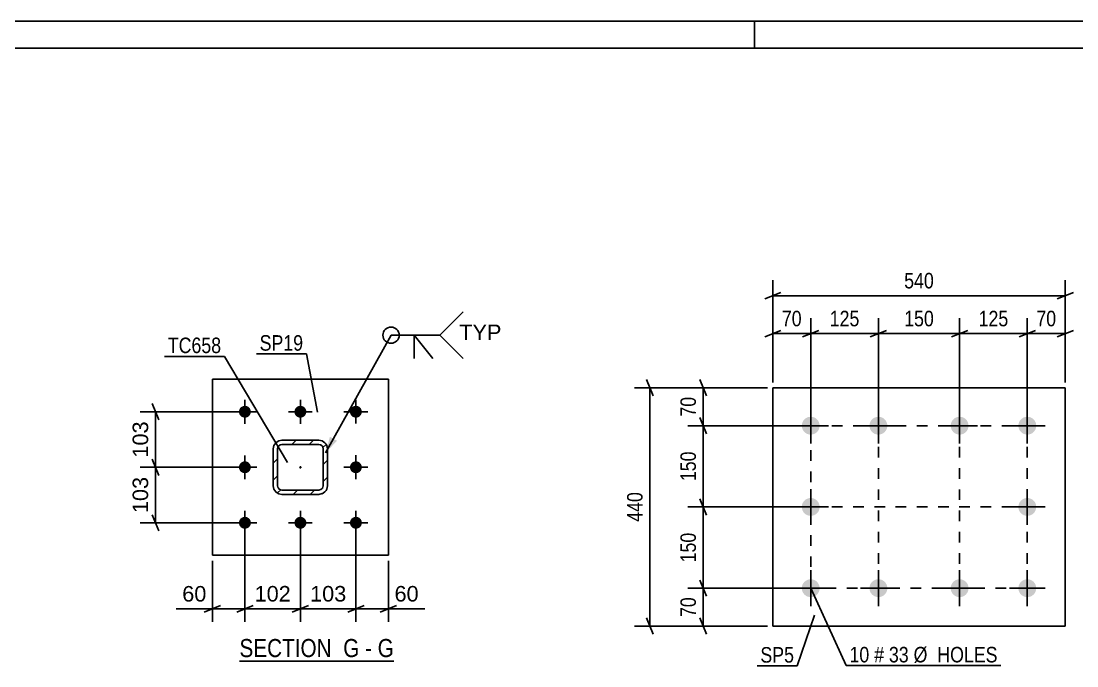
# Model space of a CAD drawing. Header units: millimetres. Extents: x 0 to 2086, y 0 to 594.
# Drawn here: x 495.6 to 690.6, y 475 to 594 of the extents above; entities that cross this region are included whole.
import ezdxf

# ---------------------------------------------------------------- set-up
doc = ezdxf.new("R2010")
doc.units = ezdxf.units.MM
doc.linetypes.add('DXK_LINE_DOT2', pattern=[3.9198, 1.9599, -1.9599])
doc.linetypes.add('DXK_LINE_DOT3', pattern=[5.9187, 2.979, -0.9799, 0.9799, -0.9799])
doc.styles.add('Arial', font='arial.ttf', dxfattribs={"height": 0.2})
doc.styles.add('Arial Narrow', font='ARIALN.TTF', dxfattribs={"height": 0.2})

# ---------------------------------------------------------------- blocks, each defined once
blk = doc.blocks.new('Unknown-284858482-1134')
at = {"color": 5, "linetype": 'Continuous'}
for p, q in [((841, 594), (0, 594)), ((631, 589), (631, 594)), ((836, 589), (5, 589))]:
    blk.add_line(p, q, dxfattribs=at)
blk = doc.blocks.new('Unknown-284858482-24 - 12289')
at = {"color": 6, "linetype": 'Continuous'}
blk.add_line((535.92, 475.84), (564.42, 475.84), dxfattribs=at)
at = {"color": 0, "linetype": 'Continuous'}
for points in [[(554.03, 476.59), (554.03, 480.09), (535.92, 480.09), (535.92, 476.59)], [(558.06, 476.59), (558.06, 480.09), (555.08, 480.09), (555.08, 476.59)], [(560.39, 476.59), (560.39, 480.09), (559.11, 480.09), (559.11, 476.59)], [(564.42, 476.59), (564.42, 480.09), (561.44, 480.09), (561.44, 476.59)]]:
    blk.add_wipeout(points, dxfattribs=at)
at = {"color": 7, "linetype": 'Continuous', "style": 'Arial Narrow'}
for s, p in [('SECTION ', (535.92, 476.59)), ('G', (555.08, 476.59)), ('G', (561.44, 476.59)), ('-', (559.11, 476.59))]:
    blk.add_text(s, height=3.34, dxfattribs=at).set_placement(p)
blk = doc.blocks.new('Part-284858482-12292 - 12289')
at = {"linetype": 'Continuous'}
h = blk.add_hatch(dxfattribs=at)
h.set_pattern_fill('', scale=0.7, style=0, pattern_type=0)
h.set_pattern_definition([(45, (543.1555, 516.5113), (-1.57154, 1.57154), [])])
h.paths.add_polyline_path([(543.77, 516.63), (543.16, 516.51), (542.64, 516.16), (542.29, 515.65), (542.17, 515.03), (542.17, 508.23), (542.29, 507.62), (542.64, 507.1), (543.16, 506.75), (543.77, 506.63), (550.57, 506.63), (551.18, 506.76), (551.7, 507.1), (552.05, 507.62), (552.17, 508.23), (552.17, 515.03), (552.05, 515.65), (551.7, 516.17), (551.18, 516.51), (550.57, 516.63)])
h.paths.add_polyline_path([(550.57, 515.83), (550.87, 515.77), (551.13, 515.6), (551.31, 515.34), (551.37, 515.03), (551.37, 508.23), (551.31, 507.93), (551.14, 507.67), (550.88, 507.5), (550.57, 507.43), (543.77, 507.43), (543.46, 507.49), (543.2, 507.67), (543.03, 507.93), (542.97, 508.23), (542.97, 515.03), (543.03, 515.34), (543.2, 515.6), (543.46, 515.77), (543.77, 515.83)])
blk.add_hatch(color=246, dxfattribs=at).paths.add_polyline_path([(547.17, 511.53, -1), (547.17, 511.73, -1)])
at = {"color": 7, "linetype": 'DXK_LINE_DOT2'}
for p, q in [((542.17, 515.03), (542.29, 515.65)), ((542.17, 508.23), (542.17, 515.03)), ((543.03, 515.34), (542.97, 515.03)), ((542.97, 508.23), (542.97, 515.03)), ((543.16, 516.51), (543.77, 516.63)), ((543.77, 515.83), (543.46, 515.77)), ((543.77, 516.63), (550.57, 516.63)), ((543.77, 515.83), (550.57, 515.83)), ((550.57, 516.63), (551.18, 516.51)), ((550.87, 515.77), (550.57, 515.83)), ((551.37, 515.03), (551.31, 515.34)), ((551.37, 515.03), (551.37, 508.23)), ((552.05, 515.65), (552.17, 515.03)), ((552.17, 515.03), (552.17, 508.23)), ((542.29, 507.62), (542.17, 508.23)), ((542.97, 508.23), (543.03, 507.93)), ((543.46, 507.49), (543.77, 507.43)), ((543.77, 507.43), (550.57, 507.43)), ((550.57, 507.43), (550.88, 507.5)), ((551.31, 507.93), (551.37, 508.23)), ((552.17, 508.23), (552.05, 507.62)), ((543.77, 506.63), (543.16, 506.75)), ((543.77, 506.63), (550.57, 506.63)), ((551.18, 506.76), (550.57, 506.63))]:
    blk.add_line(p, q, dxfattribs=at)
at = {"color": 2, "linetype": 'Continuous'}
for p, q in [((542.29, 515.65), (542.17, 515.03)), ((542.17, 515.03), (542.17, 515.03)), ((542.17, 508.23), (542.17, 515.03)), ((542.97, 515.03), (543.03, 515.34)), ((542.97, 515.03), (542.97, 515.03)), ((542.97, 508.23), (542.97, 515.03)), ((543.77, 516.63), (543.16, 516.51)), ((543.46, 515.77), (543.77, 515.83)), ((543.77, 516.63), (543.77, 516.63)), ((543.77, 516.63), (550.57, 516.63)), ((543.77, 515.83), (543.77, 515.83)), ((543.77, 515.83), (550.57, 515.83)), ((550.57, 516.63), (550.57, 516.63)), ((551.18, 516.51), (550.57, 516.63)), ((550.57, 515.83), (550.57, 515.83)), ((550.57, 515.83), (550.87, 515.77)), ((551.31, 515.34), (551.37, 515.03)), ((551.37, 515.03), (551.37, 515.03)), ((551.37, 508.23), (551.37, 515.03)), ((552.17, 515.03), (552.05, 515.65)), ((552.17, 515.03), (552.17, 515.03)), ((552.17, 508.23), (552.17, 515.03)), ((542.17, 508.23), (542.17, 508.23)), ((542.17, 508.23), (542.29, 507.62)), ((542.97, 508.23), (542.97, 508.23)), ((543.03, 507.93), (542.97, 508.23)), ((543.77, 507.43), (543.46, 507.49)), ((543.77, 507.43), (543.77, 507.43)), ((543.77, 507.43), (550.57, 507.43)), ((550.88, 507.5), (550.57, 507.43)), ((550.57, 507.43), (550.57, 507.43)), ((551.37, 508.23), (551.31, 507.93)), ((551.37, 508.23), (551.37, 508.23)), ((552.05, 507.62), (552.17, 508.23)), ((552.17, 508.23), (552.17, 508.23)), ((543.16, 506.75), (543.77, 506.63)), ((543.77, 506.63), (543.77, 506.63)), ((543.77, 506.63), (550.57, 506.63)), ((550.57, 506.63), (551.18, 506.76)), ((550.57, 506.63), (550.57, 506.63))]:
    blk.add_line(p, q, dxfattribs=at)
at = {"color": 7, "linetype": 'DXK_LINE_DOT3'}
blk.add_line((547.17, 511.63), (547.17, 511.63), dxfattribs=at)
at = {"color": 246, "linetype": 'DXK_LINE_DOT2'}
blk.add_line((547.17, 511.63), (547.17, 511.63), dxfattribs=at)
at = {"color": 246, "linetype": 'Continuous'}
blk.add_circle((547.17, 511.63), 0.1, dxfattribs=at)
at = {"color": 7, "linetype": 'DXK_LINE_DOT2'}
for centre, radius, start, end in [((543.77, 515.03), 1.6, 112.5099, 157.5099), ((543.77, 515.03), 0.8, 112.5099, 157.5099), ((550.57, 515.03), 0.8, 22.5099, 67.5099), ((550.57, 515.03), 1.6, 22.5099, 67.5099), ((543.77, 508.23), 1.6, 202.5099, 247.5099), ((543.77, 508.23), 0.8, 202.5099, 247.5099), ((550.57, 508.23), 0.8, 292.5099, 337.5099), ((550.57, 508.23), 1.6, 292.5099, 337.5099)]:
    blk.add_arc(centre, radius, start, end, dxfattribs=at)
at = {"color": 2, "linetype": 'Continuous'}
for centre, radius, start, end in [((543.77, 515.03), 1.6, 112.5099, 157.5099), ((543.77, 515.03), 0.8, 112.5099, 157.5099), ((550.57, 515.03), 0.8, 22.5099, 67.5099), ((550.57, 515.03), 1.6, 22.5099, 67.5099), ((543.77, 508.23), 1.6, 202.5099, 247.5099), ((543.77, 508.23), 0.8, 202.5099, 247.5099), ((550.57, 508.23), 0.8, 292.5099, 337.5099), ((550.57, 508.23), 1.6, 292.5099, 337.5099)]:
    blk.add_arc(centre, radius, start, end, dxfattribs=at)
blk = doc.blocks.new('Part-284858482-12302 - 12289')
at = {"color": 2, "linetype": 'Continuous'}
for p, q in [((530.92, 527.88), (563.42, 527.89)), ((530.92, 527.88), (530.92, 527.88)), ((530.92, 495.38), (530.92, 527.88)), ((563.42, 495.39), (563.42, 527.89)), ((530.92, 495.38), (563.42, 495.39)), ((530.92, 495.38), (530.92, 495.38))]:
    blk.add_line(p, q, dxfattribs=at)
at = {"color": 7, "linetype": 'DXK_LINE_DOT2'}
for p, q in [((530.92, 527.88), (530.92, 495.38)), ((563.42, 495.39), (563.42, 527.89))]:
    blk.add_line(p, q, dxfattribs=at)
blk = doc.blocks.new('Bolt-284858482-12363 - 12289')
at = {"linetype": 'Continuous'}
for points in [[(538.02, 521.88), (537.99, 521.65), (537.92, 521.43), (537.81, 521.24), (537.65, 521.06), (537.47, 520.93), (537.26, 520.84), (537.03, 520.79), (536.8, 520.79), (536.58, 520.84), (536.37, 520.93), (536.18, 521.06), (536.03, 521.24), (535.91, 521.43), (535.84, 521.65), (535.82, 521.88), (535.84, 522.11), (535.91, 522.33), (536.03, 522.53), (536.18, 522.7), (536.37, 522.83), (536.58, 522.93), (536.8, 522.98), (537.03, 522.98), (537.26, 522.93), (537.47, 522.83), (537.65, 522.7), (537.81, 522.53), (537.92, 522.33), (537.99, 522.11)], [(548.27, 521.88), (548.24, 521.66), (548.17, 521.44), (548.06, 521.24), (547.9, 521.07), (547.72, 520.93), (547.51, 520.84), (547.28, 520.79), (547.05, 520.79), (546.83, 520.84), (546.62, 520.93), (546.43, 521.07), (546.28, 521.24), (546.16, 521.44), (546.09, 521.65), (546.07, 521.88), (546.09, 522.11), (546.16, 522.33), (546.28, 522.53), (546.43, 522.7), (546.62, 522.84), (546.83, 522.93), (547.05, 522.98), (547.28, 522.98), (547.51, 522.93), (547.72, 522.84), (547.9, 522.7), (548.06, 522.53), (548.17, 522.33), (548.24, 522.11)], [(558.52, 521.89), (558.49, 521.66), (558.42, 521.44), (558.31, 521.24), (558.15, 521.07), (557.97, 520.93), (557.76, 520.84), (557.53, 520.79), (557.3, 520.79), (557.08, 520.84), (556.87, 520.93), (556.68, 521.07), (556.53, 521.24), (556.41, 521.44), (556.34, 521.66), (556.32, 521.89), (556.34, 522.11), (556.41, 522.33), (556.53, 522.53), (556.68, 522.7), (556.87, 522.84), (557.08, 522.93), (557.3, 522.98), (557.53, 522.98), (557.76, 522.93), (557.97, 522.84), (558.15, 522.7), (558.31, 522.53), (558.42, 522.33), (558.49, 522.11)], [(538.02, 511.63), (537.99, 511.4), (537.92, 511.18), (537.81, 510.99), (537.66, 510.81), (537.47, 510.68), (537.26, 510.59), (537.03, 510.54), (536.8, 510.54), (536.58, 510.59), (536.37, 510.68), (536.18, 510.81), (536.03, 510.99), (535.91, 511.18), (535.84, 511.4), (535.82, 511.63), (535.84, 511.86), (535.91, 512.08), (536.03, 512.28), (536.18, 512.45), (536.37, 512.58), (536.58, 512.68), (536.8, 512.73), (537.03, 512.73), (537.26, 512.68), (537.47, 512.58), (537.65, 512.45), (537.81, 512.28), (537.92, 512.08), (537.99, 511.86)], [(558.52, 511.64), (558.49, 511.41), (558.42, 511.19), (558.31, 510.99), (558.16, 510.82), (557.97, 510.68), (557.76, 510.59), (557.53, 510.54), (557.3, 510.54), (557.08, 510.59), (556.87, 510.68), (556.68, 510.82), (556.53, 510.99), (556.41, 511.19), (556.34, 511.41), (556.32, 511.64), (556.34, 511.86), (556.41, 512.08), (556.53, 512.28), (556.68, 512.45), (556.87, 512.59), (557.08, 512.68), (557.3, 512.73), (557.53, 512.73), (557.76, 512.68), (557.97, 512.59), (558.15, 512.45), (558.31, 512.28), (558.42, 512.08), (558.49, 511.86)], [(538.02, 501.38), (538, 501.15), (537.93, 500.93), (537.81, 500.74), (537.66, 500.56), (537.47, 500.43), (537.26, 500.34), (537.04, 500.29), (536.81, 500.29), (536.58, 500.34), (536.37, 500.43), (536.18, 500.56), (536.03, 500.74), (535.92, 500.93), (535.84, 501.15), (535.82, 501.38), (535.84, 501.61), (535.92, 501.83), (536.03, 502.03), (536.18, 502.2), (536.37, 502.33), (536.58, 502.43), (536.81, 502.48), (537.04, 502.48), (537.26, 502.43), (537.47, 502.33), (537.66, 502.2), (537.81, 502.03), (537.93, 501.83), (538, 501.61)], [(548.27, 501.38), (548.25, 501.16), (548.18, 500.94), (548.06, 500.74), (547.91, 500.57), (547.72, 500.43), (547.51, 500.34), (547.29, 500.29), (547.06, 500.29), (546.83, 500.34), (546.62, 500.43), (546.43, 500.57), (546.28, 500.74), (546.17, 500.94), (546.09, 501.15), (546.07, 501.38), (546.09, 501.61), (546.17, 501.83), (546.28, 502.03), (546.43, 502.2), (546.62, 502.34), (546.83, 502.43), (547.06, 502.48), (547.29, 502.48), (547.51, 502.43), (547.72, 502.34), (547.91, 502.2), (548.06, 502.03), (548.18, 501.83), (548.25, 501.61)], [(558.52, 501.39), (558.5, 501.16), (558.43, 500.94), (558.31, 500.74), (558.16, 500.57), (557.97, 500.43), (557.76, 500.34), (557.54, 500.29), (557.31, 500.29), (557.08, 500.34), (556.87, 500.43), (556.68, 500.57), (556.53, 500.74), (556.42, 500.94), (556.34, 501.16), (556.32, 501.39), (556.34, 501.61), (556.42, 501.83), (556.53, 502.03), (556.68, 502.2), (556.87, 502.34), (557.08, 502.43), (557.31, 502.48), (557.54, 502.48), (557.76, 502.43), (557.97, 502.34), (558.16, 502.2), (558.31, 502.03), (558.43, 501.83), (558.5, 501.61)]]:
    blk.add_hatch(color=1, dxfattribs=at).paths.add_polyline_path(points)
at = {"color": 1, "linetype": 'Continuous'}
for p, q in [((536.92, 519.68), (536.92, 524.08)), ((547.17, 519.68), (547.17, 524.08)), ((557.42, 519.69), (557.42, 524.09)), ((534.72, 521.88), (539.12, 521.88)), ((544.97, 521.88), (549.37, 521.88)), ((555.22, 521.89), (559.62, 521.89)), ((536.92, 509.43), (536.92, 513.83)), ((557.42, 509.44), (557.42, 513.84)), ((534.72, 511.63), (539.12, 511.63)), ((555.22, 511.64), (559.62, 511.64)), ((536.92, 499.18), (536.92, 503.58)), ((547.17, 499.18), (547.17, 503.58)), ((557.42, 499.19), (557.42, 503.59)), ((534.72, 501.38), (539.12, 501.38)), ((544.97, 501.38), (549.37, 501.38)), ((555.22, 501.39), (559.62, 501.39))]:
    blk.add_line(p, q, dxfattribs=at)
blk = doc.blocks.new('Part-284858482-12723 - 12722')
at = {"color": 2, "linetype": 'Continuous'}
for p, q in [((634.41, 482.31), (634.41, 526.31)), ((634.41, 526.31), (688.41, 526.31)), ((688.41, 526.31), (688.41, 482.31)), ((688.41, 482.31), (634.41, 482.31))]:
    blk.add_line(p, q, dxfattribs=at)
blk = doc.blocks.new('Bolt-284858482-12724 - 12722')
at = {"linetype": 'Continuous'}
for points in [[(641.41, 520.96, -1), (641.41, 517.66, -1)], [(653.91, 520.96, -1), (653.91, 517.66, -1)], [(668.91, 520.96, -1), (668.91, 517.66, -1)], [(681.41, 520.96, -1), (681.41, 517.66, -1)], [(641.41, 505.96, -1), (641.41, 502.66, -1)], [(681.41, 505.96, -1), (681.41, 502.66, -1)], [(641.41, 490.96, -1), (641.41, 487.66, -1)], [(653.91, 490.96, -1), (653.91, 487.66, -1)], [(668.91, 490.96, -1), (668.91, 487.66, -1)], [(681.41, 490.96, -1), (681.41, 487.66, -1)]]:
    blk.add_hatch(color=1, dxfattribs=at).paths.add_polyline_path(points)
at = {"color": 1, "linetype": 'Continuous'}
for p, q in [((641.41, 522.61), (641.41, 516.01)), ((653.91, 522.61), (653.91, 516.01)), ((668.91, 522.61), (668.91, 516.01)), ((681.41, 522.61), (681.41, 516.01)), ((638.11, 519.31), (644.71, 519.31)), ((650.61, 519.31), (657.21, 519.31)), ((665.61, 519.31), (672.21, 519.31)), ((678.11, 519.31), (684.71, 519.31)), ((641.41, 507.61), (641.41, 501.01)), ((681.41, 507.61), (681.41, 501.01)), ((638.11, 504.31), (644.71, 504.31)), ((678.11, 504.31), (684.71, 504.31)), ((641.41, 492.61), (641.41, 486.01)), ((653.91, 492.61), (653.91, 486.01)), ((668.91, 492.61), (668.91, 486.01)), ((681.41, 492.61), (681.41, 486.01)), ((638.11, 489.31), (644.71, 489.31)), ((650.61, 489.31), (657.21, 489.31)), ((665.61, 489.31), (672.21, 489.31)), ((678.11, 489.31), (684.71, 489.31))]:
    blk.add_line(p, q, dxfattribs=at)
blk = doc.blocks.new('Rectangle-284858482-14436 - 12722')
at = {"color": 1, "linetype": 'DXK_LINE_DOT2'}
blk.add_lwpolyline([(641.41, 519.31), (681.41, 519.31), (681.41, 489.31), (641.41, 489.31), (641.41, 519.31)], close=True, dxfattribs=at)
blk = doc.blocks.new('Line-284858482-14446 - 12722')
at = {"color": 1, "linetype": 'DXK_LINE_DOT2'}
blk.add_line((641.41, 504.31), (681.41, 504.31), dxfattribs=at)
blk = doc.blocks.new('Line-284858482-14453 - 12722')
at = {"color": 1, "linetype": 'DXK_LINE_DOT2'}
blk.add_line((653.91, 519.31), (653.91, 489.31), dxfattribs=at)
blk = doc.blocks.new('Line-284858482-14460 - 12722')
at = {"color": 1, "linetype": 'DXK_LINE_DOT2'}
blk.add_line((668.91, 519.31), (668.91, 489.31), dxfattribs=at)
blk = doc.blocks.new('StraightDimension-284858482-19513 - 12289')
at = {"color": 7, "linetype": 'Continuous'}
for p, q in [((519.8, 513.13), (521, 510.13)), ((535.92, 511.63), (517.55, 511.63)), ((520.4, 501.38), (520.4, 511.63)), ((535.92, 501.38), (517.55, 501.38)), ((521, 499.88), (519.8, 502.88))]:
    blk.add_line(p, q, dxfattribs=at)
at = {"color": 0}
blk.add_wipeout([(519.65, 510.44), (515.45, 510.44), (515.45, 502.57), (519.65, 502.57)], dxfattribs=at)
at = {"color": 3, "style": 'Arial'}
blk.add_text('103', height=2.865, rotation=90.0117, dxfattribs=at).set_placement((519.05, 503.17))
blk = doc.blocks.new('StraightDimension-284858482-19515 - 12289')
at = {"color": 7, "linetype": 'Continuous'}
for p, q in [((519.8, 523.38), (521, 520.38)), ((535.92, 521.88), (517.55, 521.88)), ((520.4, 511.63), (520.4, 521.88)), ((521, 510.13), (519.8, 513.13)), ((535.92, 511.63), (517.55, 511.63))]:
    blk.add_line(p, q, dxfattribs=at)
at = {"color": 0}
blk.add_wipeout([(519.65, 520.69), (515.45, 520.69), (515.45, 512.82), (519.65, 512.82)], dxfattribs=at)
at = {"color": 3, "style": 'Arial'}
blk.add_text('103', height=2.865, rotation=90.0117, dxfattribs=at).set_placement((519.05, 513.42))
blk = doc.blocks.new('StraightDimension-284858482-19556 - 12289')
at = {"color": 7, "linetype": 'Continuous'}
for p, q in [((557.42, 500.39), (557.42, 483.1)), ((563.42, 494.39), (563.42, 483.1)), ((555.92, 484.9), (558.92, 486.1)), ((557.42, 485.5), (563.42, 485.5)), ((564.92, 486.1), (561.92, 484.9))]:
    blk.add_line(p, q, dxfattribs=at)
at = {"color": 0}
blk.add_wipeout([(569.6, 486.25), (569.59, 490.45), (563.95, 490.45), (563.95, 486.25)], dxfattribs=at)
at = {"color": 7, "linetype": 'Continuous'}
blk.add_line((563.42, 485.5), (570.12, 485.5), dxfattribs=at)
blk.add_line((563.42, 485.5), (570.12, 485.5), dxfattribs=at)
at = {"color": 3, "style": 'Arial'}
blk.add_text('60', height=2.865, rotation=0.0115, dxfattribs=at).set_placement((564.55, 486.85))
blk = doc.blocks.new('StraightDimension-284858482-19557 - 12289')
at = {"color": 7, "linetype": 'Continuous'}
for p, q in [((547.17, 500.38), (547.17, 483.1)), ((557.42, 500.39), (557.42, 483.1)), ((545.67, 484.9), (548.67, 486.1)), ((547.17, 485.5), (557.42, 485.5)), ((558.92, 486.1), (555.92, 484.9))]:
    blk.add_line(p, q, dxfattribs=at)
at = {"color": 0}
blk.add_wipeout([(556.23, 486.25), (556.23, 490.45), (548.36, 490.45), (548.36, 486.25)], dxfattribs=at)
at = {"color": 3, "style": 'Arial'}
blk.add_text('103', height=2.865, rotation=0.0115, dxfattribs=at).set_placement((548.96, 486.85))
blk = doc.blocks.new('StraightDimension-284858482-19558 - 12289')
at = {"color": 7, "linetype": 'Continuous'}
for p, q in [((536.92, 500.38), (536.92, 483.09)), ((547.17, 500.38), (547.17, 483.1)), ((535.42, 484.89), (538.42, 486.1)), ((536.92, 485.49), (547.17, 485.5)), ((548.67, 486.1), (545.67, 484.9))]:
    blk.add_line(p, q, dxfattribs=at)
at = {"color": 0}
blk.add_wipeout([(545.98, 486.25), (545.98, 490.45), (538.11, 490.44), (538.11, 486.24)], dxfattribs=at)
at = {"color": 3, "style": 'Arial'}
blk.add_text('102', height=2.865, rotation=0.0115, dxfattribs=at).set_placement((538.71, 486.85))
blk = doc.blocks.new('StraightDimension-284858482-19559 - 12289')
at = {"color": 7, "linetype": 'Continuous'}
for p, q in [((536.92, 500.38), (536.92, 483.09)), ((530.92, 494.38), (530.92, 483.09)), ((529.42, 484.89), (532.42, 486.09)), ((530.92, 485.49), (536.92, 485.49)), ((538.42, 486.1), (535.42, 484.89))]:
    blk.add_line(p, q, dxfattribs=at)
at = {"color": 0}
blk.add_wipeout([(530.4, 486.24), (530.4, 490.44), (524.75, 490.44), (524.75, 486.24)], dxfattribs=at)
at = {"color": 7, "linetype": 'Continuous'}
blk.add_line((530.92, 485.49), (524.23, 485.49), dxfattribs=at)
blk.add_line((530.92, 485.49), (524.23, 485.49), dxfattribs=at)
at = {"color": 3, "style": 'Arial'}
blk.add_text('60', height=2.865, rotation=0.0115, dxfattribs=at).set_placement((525.35, 486.84))
blk = doc.blocks.new('StraightDimension-284858482-19712 - 12722')
at = {"color": 7, "linetype": 'Continuous'}
for p, q in [((622.16, 502.81), (620.96, 505.81)), ((640.41, 504.31), (618.71, 504.31)), ((621.56, 489.31), (621.56, 504.31)), ((620.96, 490.81), (622.16, 487.81)), ((640.41, 489.31), (618.71, 489.31))]:
    blk.add_line(p, q, dxfattribs=at)
at = {"color": 0}
blk.add_wipeout([(620.81, 500.15), (616.61, 500.15), (616.61, 493.47), (620.81, 493.47)], dxfattribs=at)
at = {"color": 3, "style": 'Arial Narrow'}
blk.add_text('150', height=2.863, rotation=90.0002, dxfattribs=at).set_placement((620.21, 494.07))
blk = doc.blocks.new('StraightDimension-284858482-19714 - 12722')
at = {"color": 7, "linetype": 'Continuous'}
for p, q in [((622.16, 517.81), (620.96, 520.81)), ((640.41, 519.31), (618.71, 519.31)), ((621.56, 504.31), (621.56, 519.31)), ((620.96, 505.81), (622.16, 502.81)), ((640.41, 504.31), (618.71, 504.31))]:
    blk.add_line(p, q, dxfattribs=at)
at = {"color": 0}
blk.add_wipeout([(620.81, 515.15), (616.61, 515.15), (616.61, 508.47), (620.81, 508.47)], dxfattribs=at)
at = {"color": 3, "style": 'Arial Narrow'}
blk.add_text('150', height=2.863, rotation=90.0002, dxfattribs=at).set_placement((620.21, 509.07))
blk = doc.blocks.new('StraightDimension-284858482-13043 - 12722')
at = {"color": 7, "linetype": 'Continuous'}
for p, q in [((620.96, 527.81), (622.16, 524.81)), ((633.41, 526.31), (618.71, 526.31)), ((621.56, 519.31), (621.56, 526.31)), ((622.16, 517.81), (620.96, 520.81)), ((640.41, 519.31), (618.71, 519.31))]:
    blk.add_line(p, q, dxfattribs=at)
at = {"color": 0}
blk.add_wipeout([(620.81, 525.24), (616.61, 525.24), (616.61, 520.38), (620.81, 520.38)], dxfattribs=at)
at = {"color": 3, "style": 'Arial Narrow'}
blk.add_text('70', height=2.863, rotation=90.0002, dxfattribs=at).set_placement((620.21, 520.98))
blk = doc.blocks.new('StraightDimension-284858482-13046 - 12722')
at = {"color": 7, "linetype": 'Continuous'}
for p, q in [((620.96, 490.81), (622.16, 487.81)), ((640.41, 489.31), (618.71, 489.31)), ((621.56, 482.31), (621.56, 489.31)), ((622.16, 480.81), (620.96, 483.81)), ((633.41, 482.31), (618.71, 482.31))]:
    blk.add_line(p, q, dxfattribs=at)
at = {"color": 0}
blk.add_wipeout([(620.81, 488.24), (616.61, 488.24), (616.61, 483.38), (620.81, 483.38)], dxfattribs=at)
at = {"color": 3, "style": 'Arial Narrow'}
blk.add_text('70', height=2.863, rotation=90.0002, dxfattribs=at).set_placement((620.21, 483.98))
blk = doc.blocks.new('StraightDimension-284858482-13059 - 12722')
at = {"color": 7, "linetype": 'Continuous'}
for p, q in [((612.31, 524.81), (611.11, 527.81)), ((633.41, 526.31), (608.86, 526.31)), ((611.71, 482.31), (611.71, 526.31)), ((611.11, 483.81), (612.31, 480.81)), ((633.41, 482.31), (608.86, 482.31))]:
    blk.add_line(p, q, dxfattribs=at)
at = {"color": 0}
blk.add_wipeout([(610.96, 507.65), (606.76, 507.65), (606.76, 500.97), (610.96, 500.97)], dxfattribs=at)
at = {"color": 3, "style": 'Arial Narrow'}
blk.add_text('440', height=2.863, rotation=90.0002, dxfattribs=at).set_placement((610.36, 501.57))
blk = doc.blocks.new('StraightDimension-284858482-13063 - 12722')
at = {"color": 7, "linetype": 'Continuous'}
for p, q in [((681.41, 520.31), (681.41, 539.16)), ((688.41, 527.31), (688.41, 539.16)), ((679.91, 535.71), (682.91, 536.91)), ((681.41, 536.31), (688.41, 536.31)), ((689.91, 536.91), (686.91, 535.71))]:
    blk.add_line(p, q, dxfattribs=at)
at = {"color": 0}
blk.add_wipeout([(687.34, 537.06), (687.34, 541.26), (682.48, 541.26), (682.48, 537.06)], dxfattribs=at)
at = {"color": 3, "style": 'Arial Narrow'}
blk.add_text('70', height=2.863, dxfattribs=at).set_placement((683.08, 537.66))
blk = doc.blocks.new('StraightDimension-284858482-13067 - 12722')
at = {"color": 7, "linetype": 'Continuous'}
for p, q in [((634.41, 527.31), (634.41, 539.16)), ((641.41, 520.31), (641.41, 539.16)), ((632.91, 535.71), (635.91, 536.91)), ((634.41, 536.31), (641.41, 536.31)), ((642.91, 536.91), (639.91, 535.71))]:
    blk.add_line(p, q, dxfattribs=at)
at = {"color": 0}
blk.add_wipeout([(640.34, 537.06), (640.34, 541.26), (635.48, 541.26), (635.48, 537.06)], dxfattribs=at)
at = {"color": 3, "style": 'Arial Narrow'}
blk.add_text('70', height=2.863, dxfattribs=at).set_placement((636.08, 537.66))
blk = doc.blocks.new('StraightDimension-284858482-13083 - 12722')
at = {"color": 7, "linetype": 'Continuous'}
for p, q in [((634.41, 527.31), (634.41, 546.16)), ((688.41, 527.31), (688.41, 546.16)), ((635.91, 543.91), (632.91, 542.71)), ((634.41, 543.31), (688.41, 543.31)), ((686.91, 542.71), (689.91, 543.91))]:
    blk.add_line(p, q, dxfattribs=at)
at = {"color": 0}
blk.add_wipeout([(664.75, 544.06), (664.75, 548.26), (658.07, 548.26), (658.07, 544.06)], dxfattribs=at)
at = {"color": 3, "style": 'Arial Narrow'}
blk.add_text('540', height=2.863, dxfattribs=at).set_placement((658.67, 544.66))
blk = doc.blocks.new('StraightDimension-284858482-19734 - 12722')
at = {"color": 7, "linetype": 'Continuous'}
for p, q in [((641.41, 520.31), (641.41, 539.16)), ((653.91, 520.31), (653.91, 539.16)), ((639.91, 535.71), (642.91, 536.91)), ((641.41, 536.31), (653.91, 536.31)), ((655.41, 536.91), (652.41, 535.71))]:
    blk.add_line(p, q, dxfattribs=at)
at = {"color": 0}
blk.add_wipeout([(651, 537.06), (651, 541.26), (644.32, 541.26), (644.32, 537.06)], dxfattribs=at)
at = {"color": 3, "style": 'Arial Narrow'}
blk.add_text('125', height=2.863, dxfattribs=at).set_placement((644.92, 537.66))
blk = doc.blocks.new('StraightDimension-284858482-19736 - 12722')
at = {"color": 7, "linetype": 'Continuous'}
for p, q in [((653.91, 520.31), (653.91, 539.16)), ((668.91, 520.31), (668.91, 539.16)), ((655.41, 536.91), (652.41, 535.71)), ((653.91, 536.31), (668.91, 536.31)), ((667.41, 535.71), (670.41, 536.91))]:
    blk.add_line(p, q, dxfattribs=at)
at = {"color": 0}
blk.add_wipeout([(664.75, 537.06), (664.75, 541.26), (658.07, 541.26), (658.07, 537.06)], dxfattribs=at)
at = {"color": 3, "style": 'Arial Narrow'}
blk.add_text('150', height=2.863, dxfattribs=at).set_placement((658.67, 537.66))
blk = doc.blocks.new('StraightDimension-284858482-19738 - 12722')
at = {"color": 7, "linetype": 'Continuous'}
for p, q in [((668.91, 520.31), (668.91, 539.16)), ((681.41, 520.31), (681.41, 539.16)), ((670.41, 536.91), (667.41, 535.71)), ((668.91, 536.31), (681.41, 536.31)), ((679.91, 535.71), (682.91, 536.91))]:
    blk.add_line(p, q, dxfattribs=at)
at = {"color": 0}
blk.add_wipeout([(678.5, 537.06), (678.5, 541.26), (671.82, 541.26), (671.82, 537.06)], dxfattribs=at)
at = {"color": 3, "style": 'Arial Narrow'}
blk.add_text('125', height=2.863, dxfattribs=at).set_placement((672.42, 537.66))
blk = doc.blocks.new('Mark-284858482-12527 - 12289')
at = {"color": 0}
blk.add_wipeout([(547.68, 533.16), (547.68, 536.16), (539.64, 536.16), (539.64, 533.16)], dxfattribs=at)
blk.add_wipeout([(547.68, 533.16), (547.68, 536.16), (539.64, 536.16), (539.64, 533.16)], dxfattribs=at)
at = {"color": 30, "linetype": 'Continuous'}
for p in [(539.04, 532.56), (550.34, 521.79)]:
    blk.add_line(p, (548.28, 532.56), dxfattribs=at)
at = {"color": 3, "style": 'Arial Narrow'}
blk.add_text('SP19', height=2.863, dxfattribs=at).set_placement((539.64, 533.16))
blk = doc.blocks.new('Mark-284858482-12535 - 12289')
at = {"color": 0}
blk.add_wipeout([(532.54, 532.71), (532.54, 535.71), (522.68, 535.71), (522.68, 532.71)], dxfattribs=at)
blk.add_wipeout([(532.54, 532.71), (532.54, 535.71), (522.68, 535.71), (522.68, 532.71)], dxfattribs=at)
at = {"color": 30, "linetype": 'Continuous'}
for p in [(522.08, 532.11), (544.8, 512.54)]:
    blk.add_line(p, (533.14, 532.11), dxfattribs=at)
at = {"color": 3, "style": 'Arial Narrow'}
blk.add_text('TC658', height=2.863, dxfattribs=at).set_placement((522.68, 532.71))
blk = doc.blocks.new('WeldMark-284858482-12633 - 12289')
at = {"linetype": 'Continuous'}
blk.add_hatch(color=30, dxfattribs=at).paths.add_polyline_path([(553.93, 516.54), (551.81, 514.29), (552.62, 517.27)])
at = {"color": 30, "linetype": 'Continuous'}
for p, q in [((551.81, 514.29), (563.91, 536.02)), ((563.91, 536.02), (572.91, 536.02))]:
    blk.add_line(p, q, dxfattribs=at)
at = {"color": 3, "linetype": 'Continuous'}
for q in [(571.63, 531.74), (568.2, 531.74)]:
    blk.add_line((568.2, 536.02), q, dxfattribs=at)
for start, end in [(90, 270), (270, 90)]:
    blk.add_arc((563.91, 536.02), 1.5, start, end, dxfattribs=at)
at = {"color": 0, "linetype": 'Continuous'}
blk.add_wipeout([(584.29, 535.12), (584.29, 538.12), (576.51, 538.12), (576.51, 535.12)], dxfattribs=at)
blk.add_wipeout([(584.29, 535.12), (584.29, 538.12), (576.51, 538.12), (576.51, 535.12)], dxfattribs=at)
at = {"color": 3, "linetype": 'Continuous'}
for q in [(577.2, 540.31), (577.2, 531.74)]:
    blk.add_line((572.91, 536.02), q, dxfattribs=at)
at = {"color": 3, "linetype": 'Continuous', "style": 'Arial'}
blk.add_text('TYP', height=2.865, dxfattribs=at).set_placement((576.51, 535.12))
blk = doc.blocks.new('Mark-284858482-13300 - 12722')
at = {"color": 0}
blk.add_wipeout([(638.33, 475.57), (638.33, 478.57), (632.12, 478.57), (632.12, 475.57)], dxfattribs=at)
blk.add_wipeout([(638.33, 475.57), (638.33, 478.57), (632.12, 478.57), (632.12, 475.57)], dxfattribs=at)
at = {"color": 30, "linetype": 'Continuous'}
for p in [(642.1, 484.34), (631.52, 474.97)]:
    blk.add_line(p, (638.93, 474.97), dxfattribs=at)
at = {"color": 3, "style": 'Arial Narrow'}
blk.add_text('SP5', height=2.863, dxfattribs=at).set_placement((632.12, 475.57))
blk = doc.blocks.new('Mark-284858482-13303 - 12722')
at = {"color": 0}
blk.add_wipeout([(652.23, 475.61), (652.23, 478.61), (648.57, 478.61), (648.57, 475.61)], dxfattribs=at)
blk.add_wipeout([(652.23, 475.61), (652.23, 478.61), (648.57, 478.61), (648.57, 475.61)], dxfattribs=at)
at = {"color": 7, "linetype": 'Continuous'}
blk.add_line((641.41, 489.31), (647.97, 475.01), dxfattribs=at)
at = {"color": 3, "style": 'Arial Narrow'}
blk.add_text('10', height=2.863, dxfattribs=at).set_placement((648.57, 475.61))
at = {"color": 0}
blk.add_wipeout([(654.95, 475.61), (654.95, 478.61), (653.13, 478.61), (653.13, 475.61)], dxfattribs=at)
blk.add_wipeout([(654.95, 475.61), (654.95, 478.61), (653.13, 478.61), (653.13, 475.61)], dxfattribs=at)
blk.add_wipeout([(659.51, 475.61), (659.51, 478.61), (655.85, 478.61), (655.85, 475.61)], dxfattribs=at)
blk.add_wipeout([(659.51, 475.61), (659.51, 478.61), (655.85, 478.61), (655.85, 475.61)], dxfattribs=at)
at = {"color": 3, "style": 'Arial Narrow'}
for s, height, p in [('#', 2.86, (653.13, 475.61)), ('33', 2.863, (655.85, 475.61))]:
    blk.add_text(s, height=height, dxfattribs=at).set_placement(p)
at = {"color": 0}
blk.add_wipeout([(675.94, 475.61), (675.94, 478.61), (660.41, 478.61), (660.41, 475.61)], dxfattribs=at)
blk.add_wipeout([(675.94, 475.61), (675.94, 478.61), (660.41, 478.61), (660.41, 475.61)], dxfattribs=at)
at = {"color": 7, "linetype": 'Continuous'}
blk.add_line((647.97, 475.01), (676.54, 475.01), dxfattribs=at)
at = {"color": 3, "style": 'Arial Narrow'}
blk.add_text('Ø  HOLES', height=2.863, dxfattribs=at).set_placement((660.41, 475.61))

msp = doc.modelspace()

# ---------------------------------------------------------------- block references
for name in ['Unknown-284858482-1134', 'Part-284858482-12302 - 12289', 'Part-284858482-12723 - 12722', 'Bolt-284858482-12363 - 12289', 'Bolt-284858482-12724 - 12722', 'Rectangle-284858482-14436 - 12722', 'Line-284858482-14453 - 12722', 'Line-284858482-14460 - 12722', 'Part-284858482-12292 - 12289', 'Line-284858482-14446 - 12722']:
    msp.add_blockref(name, (0, 0))

# ---------------------------------------------------------------- next in the draw order: block references
for name in ['WeldMark-284858482-12633 - 12289', 'StraightDimension-284858482-13063 - 12722', 'Mark-284858482-12527 - 12289', 'StraightDimension-284858482-19513 - 12289', 'StraightDimension-284858482-19712 - 12722', 'StraightDimension-284858482-19556 - 12289', 'Unknown-284858482-24 - 12289']:
    msp.add_blockref(name, (0, 0))

# ---------------------------------------------------------------- next in the draw order: block references
for name in ['StraightDimension-284858482-19515 - 12289', 'StraightDimension-284858482-19714 - 12722', 'StraightDimension-284858482-19557 - 12289', 'StraightDimension-284858482-13046 - 12722']:
    msp.add_blockref(name, (0, 0))

# ---------------------------------------------------------------- next in the draw order: block references
for name in ['Mark-284858482-12535 - 12289', 'StraightDimension-284858482-13043 - 12722', 'StraightDimension-284858482-19558 - 12289']:
    msp.add_blockref(name, (0, 0))

# ---------------------------------------------------------------- next in the draw order: block references
for name in ['StraightDimension-284858482-13059 - 12722', 'StraightDimension-284858482-19559 - 12289']:
    msp.add_blockref(name, (0, 0))

# ---------------------------------------------------------------- next in the draw order: block references
for name in ['StraightDimension-284858482-13067 - 12722', 'Mark-284858482-13300 - 12722']:
    msp.add_blockref(name, (0, 0))

# ---------------------------------------------------------------- next in the draw order: block references
for name in ['StraightDimension-284858482-13083 - 12722', 'Mark-284858482-13303 - 12722']:
    msp.add_blockref(name, (0, 0))

# ---------------------------------------------------------------- next in the draw order: block references
msp.add_blockref('StraightDimension-284858482-19734 - 12722', (0, 0))

# ---------------------------------------------------------------- next in the draw order: block references
msp.add_blockref('StraightDimension-284858482-19736 - 12722', (0, 0))

# ---------------------------------------------------------------- next in the draw order: block references
msp.add_blockref('StraightDimension-284858482-19738 - 12722', (0, 0))

doc.saveas('drawing.dxf')
